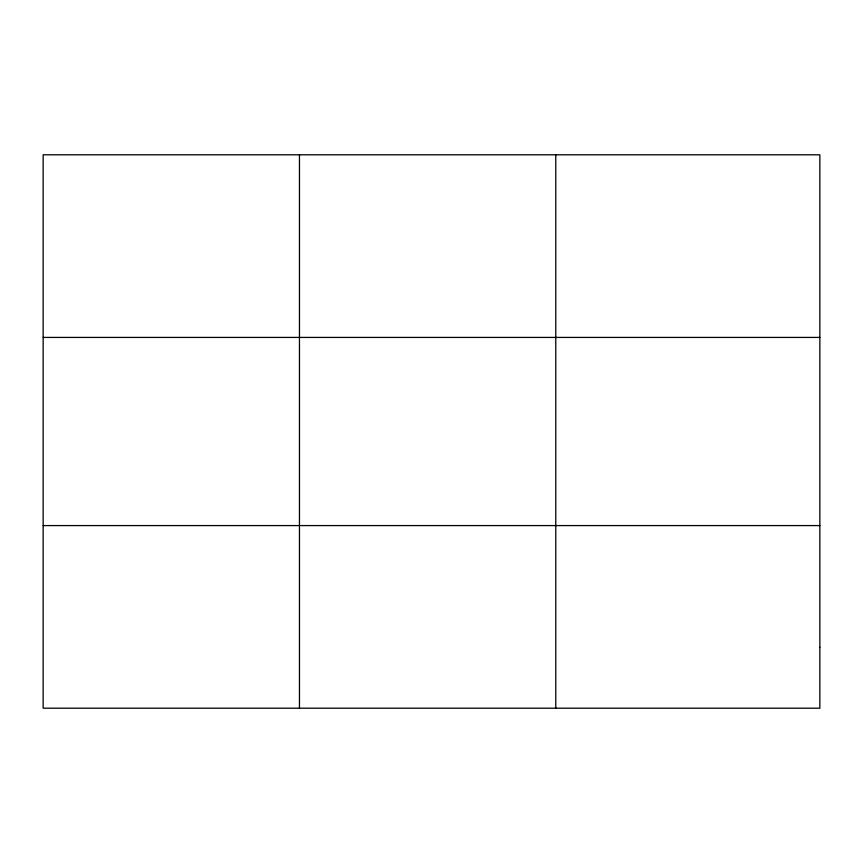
<?xml version="1.0" encoding="UTF-8"?>
<svg xmlns="http://www.w3.org/2000/svg" width="863" height="863" viewBox="0 0 863 863"><rect width="100%" height="100%" fill="white"/><g stroke="black" fill="none" stroke-linecap="round" stroke-linejoin="round"><path stroke-width="1.29" d="M299.461 708.199L299.461 154.801M555.772 708.199L555.772 154.801M43.15 337.422L819.85 337.422M43.15 525.578L819.85 525.578M819.85 647.326L819.85 708.199L43.15 708.199L43.15 154.801L819.85 154.801L819.85 647.326"/></g></svg>
